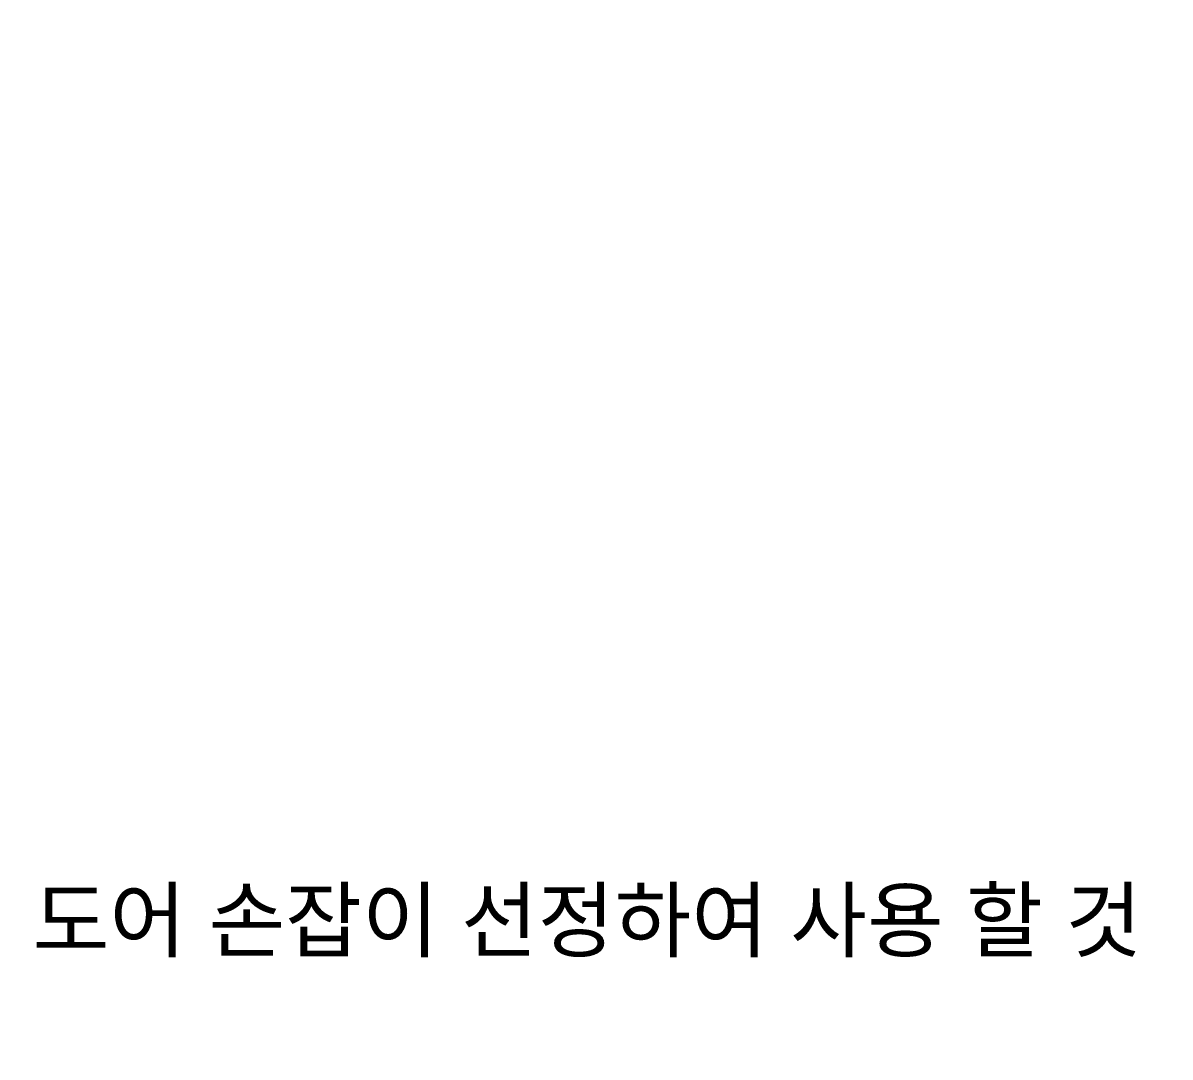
# Model space of a CAD drawing. Header units: millimetres. Extents: x 0 to 2523, y 0 to 1782.
# Drawn here: x 607.2 to 719.7, y 638.7 to 740.2 of the extents above; entities that cross this region are included whole.
import ezdxf

# ---------------------------------------------------------------- set-up
doc = ezdxf.new("R2010")
doc.units = ezdxf.units.MM
doc.header["$LTSCALE"] = 3
doc.layers.add('기호(ISO)', color=5, linetype='Continuous', lineweight=25)
doc.styles.add('치수 텍스트_PSTEK_POSCO', font='isocp.shx')
doc.dimstyles.new('치수_PSTEK_POSCO$7', dxfattribs={"dimscale": 3, "dimtxt": 2.5, "dimasz": 2.5, "dimexe": 1, "dimexo": 1.5, "dimgap": 1, "dimtad": 1, "dimrnd": 1e-08, "dimdsep": 46, "dimtxsty": '치수 텍스트_PSTEK_POSCO', "dimcen": 0.09, "dimdle": 10, "dimclrd": 7, "dimclre": 7, "dimclrt": 2, "dimadec": 1, "dimazin": 2, "dimtfac": 1, "dimtmove": 0, "dimatfit": 3, "dimfxl": 0, "dimtolj": 1, "dimlwd": -1, "dimlwe": -1, "dimarcsym": 0})

msp = doc.modelspace()

# ---------------------------------------------------------------- texts
at = {"layer": '기호(ISO)', "color": 2, "insert": (568.8866, 646.9669), "char_height": 6, "width": 163.60312, "attachment_point": 4, "line_spacing_factor": 0.86273, "style": '치수 텍스트_PSTEK_POSCO'}
msp.add_mtext('{\\f굴림|b0|i0;\\H6.0000;2-방수타입 도어 손잡이 선정하여 사용 할 것 \\P( IP56 )}', dxfattribs=at)

# ---------------------------------------------------------------- leaders
at = {"layer": '기호(ISO)', "color": 7, "annotation_type": 0, "has_hookline": 1, "hookline_direction": 1, "text_width": 163.6218}
msp.add_leader([(834.3514, 773.2169), (742.9897, 646.9669), (735.4897, 646.9669)], dimstyle='치수_PSTEK_POSCO$7', override={"dimtad": 0}, dxfattribs=at)

doc.saveas('drawing.dxf')
